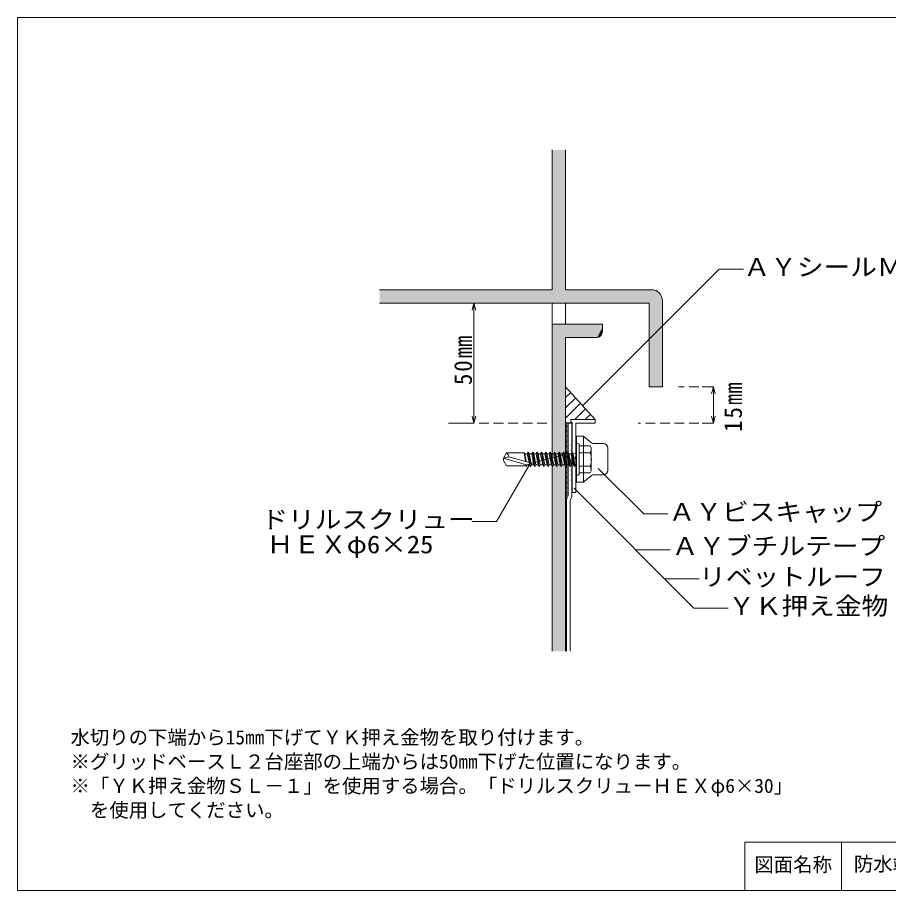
# Model space of a CAD drawing. Units: millimetres on the paper, with parts at other scales. Extents: x -135 to 135, y -94 to 92.
# Drawn here: x -135 to 44.7, y -88 to 92 of the extents above; entities that cross this region are included whole.
import ezdxf
from ezdxf.enums import TextEntityAlignment as Align

# ---------------------------------------------------------------- set-up
doc = ezdxf.new("R2010")
doc.units = ezdxf.units.MM
doc.linetypes.add('DASHED2', pattern=[3, 2, -1])
for name, color, linetype, lineweight in [('0-2_ハッチング', 7, 'Continuous', 9), ('1-1_記号', 5, 'Continuous', 9), ('1-2_ハッチング', 1, 'Continuous', 9), ('1-3_断熱材', 7, 'Continuous', 9), ('1-4_リベットルーフ', 3, 'Continuous', 9), ('1-6_アンカー類', 7, 'Continuous', 9), ('1-A_元図・躯体', 7, 'Continuous', 9), ('1-B_その他', 4, 'Continuous', 9), ('E-0', 7, 'Continuous', 9), ('F-F', 7, 'Continuous', 9)]:
    doc.layers.add(name, color=color, linetype=linetype, lineweight=lineweight)
for name, color, linetype in [('1-5_ＦＬ鋼板・ディスク', 7, 'Continuous'), ('1-9_下地鋼板', 9, 'Continuous'), ('E-E', 7, 'Continuous')]:
    doc.layers.add(name, color=color, linetype=linetype)
doc.styles.add('ＭＳ ゴシック', font='')
doc.styles.get('ＭＳ ゴシック').set_extended_font_data('MS Gothic')

# ---------------------------------------------------------------- blocks, each defined once
blk = doc.blocks.new('ﾋﾞｽｷｬｯﾌﾟ')
at = {"layer": '0-2_ハッチング'}
for p, q in [((0.9, 1.44), (-0.9, 1.44)), ((-1.3, 0.214), (-1.3, 1.04)), ((1.3, 0.214), (1.3, 1.04)), ((-1.8519, -0.5038), (-1.3481, 0.0838)), ((1.8519, -0.5038), (1.3481, 0.0838)), ((-1.9, -0.634), (-1.9, -1.16)), ((-1.8858, -0.56), (1.8858, -0.56)), ((1.9, -0.634), (1.9, -1.16)), ((-1.9, -1.16), (1.9, -1.16))]:
    blk.add_line(p, q, dxfattribs=at)
for centre, radius, start, end in [((-0.9, 1.04), 0.4, 90, 180), ((0.9, 1.04), 0.4, 0, 90), ((-1.5, 0.214), 0.2, 319.39871, 0), ((1.5, 0.214), 0.2, 180, 220.60129), ((-1.7, -0.634), 0.2, 139.39871, 180), ((1.7, -0.634), 0.2, 0, 40.60129)]:
    blk.add_arc(centre, radius, start, end, dxfattribs=at)

msp = doc.modelspace()

# ---------------------------------------------------------------- linework, layer by layer
at = {"layer": '1-1_記号', "color": 4}
for p, q in [((-21.931, 15.738), (-21.873, 15.796)), ((-21.931, 13.617), (-20.865, 14.683)), ((-21.931, 11.496), (-19.856, 13.57)), ((-21.931, 9.374), (-18.848, 12.457)), ((-20.051, 9.133), (-17.84, 11.344)), ((-20.887, 9.133), (-20.887, 8.41)), ((-20.887, 9.133), (-15.837, 9.133)), ((-17.93, 9.133), (-16.832, 10.231)), ((-21.931, 8.41), (-20.887, 8.41))]:
    msp.add_line(p, q, dxfattribs=at)
at = {"layer": '1-1_記号'}
for p, q in [((-21.931, -6.64), (-21.931, 8.36)), ((-21.931, 8.36), (-21.681, 8.36)), ((-21.931, 7.635), (-21.681, 7.885)), ((-21.681, -6.64), (-21.681, 8.36)), ((-21.931, 6.574), (-21.681, 6.824)), ((-21.931, 5.513), (-21.681, 5.763)), ((-21.931, 4.453), (-21.681, 4.703)), ((-21.931, 3.392), (-21.681, 3.642)), ((-21.931, 2.331), (-21.681, 2.581)), ((-21.931, 1.271), (-21.681, 1.521)), ((-21.931, 0.21), (-21.681, 0.46)), ((-21.931, -0.851), (-21.681, -0.601)), ((-21.931, -1.911), (-21.681, -1.661)), ((-21.931, -2.972), (-21.681, -2.722)), ((-21.931, -4.033), (-21.681, -3.783)), ((-21.931, -5.093), (-21.681, -4.843)), ((-21.931, -6.154), (-21.681, -5.904)), ((-21.681, -6.64), (-21.931, -6.64))]:
    msp.add_line(p, q, dxfattribs=at)
at = {"layer": '1-1_記号', "color": 4}
msp.add_lwpolyline([(-21.931, 8.41), (-21.931, 15.86), (-15.837, 9.133)], dxfattribs=at)
at = {"layer": '1-2_ハッチング'}
for p, q in [((-21.881, -38.68), (-21.881, -6.64)), ((-21.881, -6.64), (-21.831, -6.64)), ((-21.831, -38.68), (-21.831, -6.64))]:
    msp.add_line(p, q, dxfattribs=at)
at = {"layer": '1-3_断熱材'}
for p, q in [((-20.837, 9.083), (-15.837, 9.083)), ((-15.837, 9.083), (-15.837, 8.333)), ((-20.587, 8.483), (-20.587, 3.977)), ((-19.837, 8.333), (-15.837, 8.333)), ((-19.837, 8.333), (-19.837, 1.508)), ((-20.837, 3.833), (-20.587, 3.977)), ((-20.837, 3.833), (-20.587, 3.688)), ((-20.587, 3.688), (-20.587, 2.941)), ((-20.837, 2.797), (-20.587, 2.941)), ((-20.837, 2.797), (-20.587, 2.652)), ((-20.837, 1.761), (-20.587, 1.906)), ((-20.587, 2.652), (-20.587, 1.906)), ((-20.837, 1.761), (-20.587, 1.617)), ((-20.837, 0.725), (-20.587, 0.87)), ((-20.837, 0.725), (-20.587, 0.581)), ((-20.587, 1.617), (-20.587, 0.87)), ((-20.587, 0.581), (-20.587, -0.166)), ((-20.037, 1.208), (-19.837, 1.508)), ((-20.837, -0.31), (-20.587, -0.166)), ((-20.837, -0.31), (-20.587, -0.455)), ((-20.837, -1.346), (-20.587, -1.202)), ((-20.837, -1.346), (-20.587, -1.49)), ((-20.587, -0.455), (-20.587, -1.202)), ((-20.587, -1.49), (-20.587, -2.237)), ((-20.837, -2.382), (-20.587, -2.237)), ((-20.837, -2.382), (-20.587, -2.526)), ((-20.837, -3.417), (-20.587, -3.273)), ((-20.837, -3.417), (-20.587, -3.562)), ((-20.587, -2.526), (-20.587, -3.273)), ((-20.587, -3.562), (-20.587, -5.917)), ((-20.587, -5.917), (-19.837, -5.917))]:
    msp.add_line(p, q, dxfattribs=at)
for points in [[(-20.837, 9.083), (-20.837, 8.483), (-20.587, 8.483)], [(-20.037, 1.208), (-19.837, 0.908), (-19.837, -5.917)]]:
    msp.add_lwpolyline(points, dxfattribs=at)
at = {"layer": '1-4_リベットルーフ'}
for p, q in [((-21.431, 8.36), (-20.681, 8.36)), ((-21.431, -6.64), (-21.431, 8.36)), ((-20.681, -6.803), (-20.681, 8.36)), ((-21.431, -6.64), (-21.731, -7.302)), ((-20.681, -6.803), (-20.981, -7.464)), ((-21.731, -38.68), (-21.731, -7.302)), ((-20.981, -38.68), (-20.981, -7.464))]:
    msp.add_line(p, q, dxfattribs=at)
at = {"layer": '1-6_アンカー類'}
for p, q in [((-19.731, -2.266), (-19.731, 4.034)), ((-19.131, -2.266), (-19.131, 4.034)), ((-16.874, 3.655), (-19.131, 3.655)), ((-34.11, 2.209), (-34.731, 1.134)), ((-34.11, 2.209), (-30.524, 2.209)), ((-30.481, 2.284), (-30.524, 2.209)), ((-30.207, 0.471), (-30.481, 2.284)), ((-30.481, 2.284), (-30.337, 2.034)), ((-29.834, 2.034), (-30.337, 2.034)), ((-30.337, 2.034), (-30.039, 0.425)), ((-29.632, 2.384), (-29.834, 2.034)), ((-29.834, 2.034), (-29.487, 0.275)), ((-29.305, 0.226), (-29.632, 2.384)), ((-29.632, 2.384), (-29.43, 2.034)), ((-29.43, 2.034), (-28.976, -0.266)), ((-28.927, 2.034), (-29.43, 2.034)), ((-29.424, -0.047), (-21.319, 2.125)), ((-28.725, 2.384), (-28.927, 2.034)), ((-28.927, 2.034), (-28.473, -0.266)), ((-28.271, -0.616), (-28.725, 2.384)), ((-28.725, 2.384), (-28.523, 2.034)), ((-28.523, 2.034), (-28.069, -0.266)), ((-28.02, 2.034), (-28.523, 2.034)), ((-27.818, 2.384), (-28.02, 2.034)), ((-28.02, 2.034), (-27.566, -0.266)), ((-27.364, -0.616), (-27.818, 2.384)), ((-27.818, 2.384), (-27.616, 2.034)), ((-27.616, 2.034), (-27.162, -0.266)), ((-27.113, 2.034), (-27.616, 2.034)), ((-26.911, 2.384), (-27.113, 2.034)), ((-27.113, 2.034), (-26.659, -0.266)), ((-26.457, -0.616), (-26.911, 2.384)), ((-26.911, 2.384), (-26.709, 2.034)), ((-26.709, 2.034), (-26.255, -0.266)), ((-26.206, 2.034), (-26.709, 2.034)), ((-26.004, 2.384), (-26.206, 2.034)), ((-26.206, 2.034), (-25.752, -0.266)), ((-25.55, -0.616), (-26.004, 2.384)), ((-26.004, 2.384), (-25.802, 2.034)), ((-25.802, 2.034), (-25.348, -0.266)), ((-25.299, 2.034), (-25.802, 2.034)), ((-25.097, 2.384), (-25.299, 2.034)), ((-25.299, 2.034), (-24.845, -0.266)), ((-24.643, -0.616), (-25.097, 2.384)), ((-25.097, 2.384), (-24.895, 2.034)), ((-24.895, 2.034), (-24.441, -0.266)), ((-24.392, 2.034), (-24.895, 2.034)), ((-24.19, 2.384), (-24.392, 2.034)), ((-24.392, 2.034), (-23.938, -0.266)), ((-23.736, -0.616), (-24.19, 2.384)), ((-24.19, 2.384), (-23.988, 2.034)), ((-23.988, 2.034), (-23.534, -0.266)), ((-23.485, 2.034), (-23.988, 2.034)), ((-23.283, 2.384), (-23.485, 2.034)), ((-23.485, 2.034), (-23.031, -0.266)), ((-22.829, -0.616), (-23.283, 2.384)), ((-23.283, 2.384), (-23.081, 2.034)), ((-23.081, 2.034), (-22.627, -0.266)), ((-22.578, 2.034), (-23.081, 2.034)), ((-22.376, 2.384), (-22.578, 2.034)), ((-22.578, 2.034), (-22.124, -0.266)), ((-21.922, -0.616), (-22.376, 2.384)), ((-22.376, 2.384), (-22.174, 2.034)), ((-22.174, 2.034), (-21.72, -0.266)), ((-21.671, 2.034), (-21.217, -0.266)), ((-21.015, -0.616), (-21.469, 2.384)), ((-21.469, 2.384), (-21.267, 2.034)), ((-21.267, 2.034), (-20.813, -0.266)), ((-20.764, 2.034), (-21.267, 2.034)), ((-20.562, 2.384), (-20.764, 2.034)), ((-20.764, 2.034), (-20.31, -0.266)), ((-20.137, -0.566), (-20.562, 2.384)), ((-20.562, 2.384), (-20.36, 2.034)), ((-19.731, 2.111), (-20.36, 2.034)), ((-20.001, -0.329), (-20.36, 2.034)), ((-16.874, 2.269), (-19.131, 2.269)), ((-34.731, 1.134), (-33.666, 1.408)), ((-34.731, 1.134), (-30.972, 0.014)), ((-34.731, 0.634), (-34.731, 1.134)), ((-34.11, -0.441), (-34.731, 0.634)), ((-33.666, 1.408), (-29.231, 0.206)), ((-30.539, -0.104), (-30.972, 0.014)), ((-29.178, -0.616), (-29.287, 0.106)), ((-34.11, -0.441), (-30.119, -0.441)), ((-30.051, -0.558), (-30.119, -0.441)), ((-30.051, -0.558), (-30.105, -0.201)), ((-30.051, -0.558), (-29.883, -0.266)), ((-29.892, -0.224), (-29.883, -0.266)), ((-29.178, -0.616), (-29.38, -0.266)), ((-29.178, -0.616), (-28.976, -0.266)), ((-28.271, -0.616), (-28.069, -0.266)), ((-27.566, -0.266), (-28.069, -0.266)), ((-27.364, -0.616), (-27.566, -0.266)), ((-27.364, -0.616), (-27.162, -0.266)), ((-26.659, -0.266), (-27.162, -0.266)), ((-26.457, -0.616), (-26.659, -0.266)), ((-26.457, -0.616), (-26.255, -0.266)), ((-25.752, -0.266), (-26.255, -0.266)), ((-25.55, -0.616), (-25.752, -0.266)), ((-25.55, -0.616), (-25.348, -0.266)), ((-24.845, -0.266), (-25.348, -0.266)), ((-24.643, -0.616), (-24.845, -0.266)), ((-24.643, -0.616), (-24.441, -0.266)), ((-23.938, -0.266), (-24.441, -0.266)), ((-23.736, -0.616), (-23.938, -0.266)), ((-23.736, -0.616), (-23.534, -0.266)), ((-23.031, -0.266), (-23.534, -0.266)), ((-22.829, -0.616), (-23.031, -0.266)), ((-22.829, -0.616), (-22.627, -0.266)), ((-22.124, -0.266), (-22.627, -0.266)), ((-21.922, -0.616), (-22.124, -0.266)), ((-21.922, -0.616), (-21.72, -0.266)), ((-21.217, -0.266), (-21.72, -0.266)), ((-21.015, -0.616), (-21.217, -0.266)), ((-21.015, -0.616), (-20.813, -0.266)), ((-20.31, -0.266), (-20.813, -0.266)), ((-20.137, -0.566), (-20.31, -0.266)), ((-20.137, -0.566), (-20.001, -0.329)), ((-20.001, -0.329), (-19.731, -0.336)), ((-16.874, -0.502), (-19.131, -0.502)), ((-16.631, -1.466), (-16.874, -1.888)), ((-16.874, -1.888), (-19.131, -1.888))]:
    msp.add_line(p, q, dxfattribs=at)
for points in [[(-16.631, -1.466), (-16.631, 3.234), (-16.874, 3.655)], [(-21.469, 2.384), (-21.671, 2.034), (-22.174, 2.034)], [(-29.424, -0.047), (-29.38, -0.266), (-29.883, -0.266)], [(-28.271, -0.616), (-28.473, -0.266), (-28.976, -0.266)]]:
    msp.add_lwpolyline(points, dxfattribs=at)
for centre, radius, start, end in [((-19.431, 3.634), 0.5, 53.1301, 126.8699), ((-34.574, 1.428), 0.908, 358.74177, 59.28175), ((-17.739, 2.962), 1.108, 321.31094, 359.98344), ((-20.699, 0.884), 4.069, 340.08816, 19.91184), ((-29.907, 0.522), 0.747, 256.96073, 334.94524), ((-29.639, 2.899), 3.135, 253.32943, 261.99618), ((-17.739, -1.195), 1.108, 0.01656, 38.68906), ((-19.431, -1.866), 0.5, 233.1301, 306.8699)]:
    msp.add_arc(centre, radius, start, end, dxfattribs=at)
at = {"layer": '1-9_下地鋼板'}
for points in [[(-24.731, 64.692), (-21.981, 64.692), (-24.731, 35.86), (-21.981, 35.86)], [(-60.305, 33.11), (-3.552, 35.764), (-4.231, 35.86)], [(-60.305, 33.11), (-4.231, 35.86), (-60.305, 35.86)], [(-60.305, 33.11), (-3.215, 35.638), (-3.552, 35.764)], [(-60.305, 33.11), (-2.934, 35.427), (-3.215, 35.638)], [(-60.305, 33.11), (-2.701, 35.268), (-2.934, 35.427)], [(-60.305, 33.11), (-2.542, 35.101), (-2.701, 35.268)], [(-60.305, 33.11), (-2.36, 34.852), (-2.542, 35.101)], [(-60.305, 33.11), (-2.245, 34.684), (-2.36, 34.852)], [(-60.305, 33.11), (-2.114, 34.398), (-2.245, 34.684)], [(-60.305, 33.11), (-2.044, 34.117), (-2.114, 34.398)], [(-60.305, 33.11), (-1.977, 33.637), (-2.044, 34.117)], [(-60.305, 33.11), (-4.731, 33.11), (-1.977, 33.637)], [(-4.731, 33.11), (-4.731, 15.86), (-4.731, 33.11), (-1.981, 33.67)], [(-4.731, 15.86), (-1.981, 15.86), (-1.981, 33.67)], [(-15.435, 26.02), (-14.303, 28.76), (-24.731, 28.76)], [(-24.731, 28.76), (-24.731, -38.68), (-21.981, 26.01)], [(-24.731, 28.76), (-21.981, 26.01), (-15.435, 26.02)], [(-15.435, 26.02), (-14.309, 28.489), (-14.303, 28.76)], [(-15.435, 26.02), (-14.314, 28.129), (-14.309, 28.489)], [(-15.435, 26.02), (-14.29, 27.493), (-14.314, 28.129)], [(-15.435, 26.02), (-14.318, 27.212), (-14.29, 27.493)], [(-15.435, 26.02), (-14.466, 26.715), (-14.318, 27.212)], [(-24.731, -38.68), (-21.981, -38.68), (-21.981, 26.01)], [(-15.435, 26.02), (-14.712, 26.406), (-14.466, 26.715)], [(-15.435, 26.02), (-14.901, 26.224), (-14.712, 26.406)], [(-15.435, 26.02), (-15.231, 26.097), (-14.901, 26.224)]]:
    msp.add_solid(points, dxfattribs=at)
at = {"layer": '1-A_元図・躯体'}
for p, q in [((-24.731, 64.692), (-24.731, 35.86)), ((-21.981, 35.86), (-21.981, 64.692)), ((-60.305, 35.86), (-24.731, 35.86)), ((-21.981, 35.86), (-4.231, 35.86)), ((-60.305, 33.11), (-4.731, 33.11)), ((-24.731, 33.11), (-24.731, -38.68)), ((-21.981, 28.76), (-21.981, 33.11)), ((-4.731, 15.86), (-4.731, 33.11)), ((-1.981, 15.86), (-1.981, 33.61)), ((-24.731, 28.76), (-14.303, 28.76)), ((-14.303, 28.76), (-14.303, 27.385)), ((-21.981, -38.68), (-21.981, 26.01)), ((-15.428, 26.01), (-21.981, 26.01)), ((-1.981, 15.86), (-4.731, 15.86))]:
    msp.add_line(p, q, dxfattribs=at)
for centre, radius, start, end in [((-4.231, 33.61), 2.25, 0, 90), ((-15.706, 27.385), 1.403, 281.4214, 360)]:
    msp.add_arc(centre, radius, start, end, dxfattribs=at)
at = {"layer": '1-B_その他'}
for p, q in [((-40.85, 33.11), (-46.087, 33.11)), ((-40.85, 33.11), (-41.239, 31.661)), ((-40.85, 8.36), (-40.85, 33.11)), ((-40.85, 33.11), (-40.462, 31.661)), ((8.539, 15.86), (6.201, 15.86)), ((8.539, 15.86), (8.151, 14.411)), ((8.539, 8.36), (8.539, 15.86)), ((8.539, 15.86), (8.928, 14.411)), ((-40.85, 8.36), (-41.239, 9.809)), ((-40.85, 8.36), (-40.462, 9.809)), ((8.539, 8.36), (8.151, 9.809)), ((8.539, 8.36), (8.928, 9.809)), ((-40.85, 8.36), (-46.087, 8.36)), ((8.539, 8.36), (6.201, 8.36))]:
    msp.add_line(p, q, dxfattribs=at)
at = {"layer": '1-B_その他', "color": 7, "linetype": 'DASHED2'}
for p, q in [((8.539, 15.86), (1.366, 15.86)), ((-25.778, 8.36), (-46.532, 8.36)), ((8.539, 8.36), (-6.981, 8.36))]:
    msp.add_line(p, q, dxfattribs=at)
at = {"layer": 'E-0'}
for p, q in [((-20.2, -5.02), (4.542, -29.761)), ((-7.458, -17.761), (-0.387, -17.761)), ((-1.458, -23.761), (5.613, -23.761)), ((4.542, -29.761), (11.613, -29.761))]:
    msp.add_line(p, q, dxfattribs=at)
for points in [[(-18.463, 11.901), (9.766, 40.13), (14.766, 40.13)], [(-29.271, 0.042), (-36.18, -11.925), (-41.18, -11.925)], [(-15.195, -0.973), (-5.824, -10.344), (-0.824, -10.344)]]:
    msp.add_lwpolyline(points, dxfattribs=at)
at = {"layer": 'F-F'}
for p, q in [((-135, 92), (-135, -88)), ((15, -88), (15, -78)), ((135, -78), (15, -78)), ((35, -88), (35, -78))]:
    msp.add_line(p, q, dxfattribs=at)
msp.add_lwpolyline([(-135, 92), (135, 92), (135, -88), (-135, -88)], dxfattribs=at)

# ---------------------------------------------------------------- block references
at = {"layer": '1-5_ＦＬ鋼板・ディスク', "xscale": 2.5, "yscale": 2.5, "rotation": 270}
msp.add_blockref('ﾋﾞｽｷｬｯﾌﾟ', (-16.822, 0.934), dxfattribs=at)

# ---------------------------------------------------------------- texts
at = {"layer": '1-B_その他', "color": 7, "char_height": 3.666, "attachment_point": 7, "rotation": 90, "style": 'ＭＳ ゴシック'}
for s, insert in [('\\T1.16;\\W0.95;50㎜', (-41.212, 16.203)), ('\\T1.16;\\W0.95;15㎜', (14.483, 6.557))]:
    msp.add_mtext(s, dxfattribs=dict(at, insert=insert))
at = {"layer": 'E-0', "style": 'ＭＳ ゴシック', "width": 1.1}
for s, p in [('ＡＹシールＭＳ－１', (14.766, 37.63)), ('ＡＹビスキャップ', (-0.675, -12.878)), ('ドリルスクリュー', (-84.68, -14.425)), ('ＨＥＸφ6×25', (-83.591, -19.575)), ('ＡＹブチルテープ', (-0.036, -19.906)), ('リベットルーフ', (5.613, -26.261)), ('ＹＫ押え金物', (11.613, -32.261))]:
    msp.add_text(s, height=3.666, dxfattribs=at).set_placement(p, align=Align.BOTTOM_LEFT)
at = {"layer": 'E-0', "style": 'ＭＳ ゴシック'}
for s, p in [('水切りの下端から15㎜下げてＹＫ押え金物を取り付けます。', (-124.059, -58.759)), ('※グリッドベースＬ２台座部の上端からは50㎜下げた位置になります。', (-124.059, -63.759)), ('※「ＹＫ押え金物ＳＬ－１」を使用する場合。「ドリルスクリューＨＥＸφ6×30」', (-124.059, -68.759)), ('\u3000を使用してください。', (-124.059, -73.759))]:
    msp.add_text(s, height=2.933, dxfattribs=at).set_placement(p, align=Align.BOTTOM_LEFT)
at = {"layer": 'E-E', "style": 'ＭＳ ゴシック'}
for s, p in [('図面名称', (17, -85)), ('防水端末部の納まり図例', (37.521, -84.873))]:
    msp.add_text(s, height=2.933, dxfattribs=at).set_placement(p, align=Align.BOTTOM_LEFT)

doc.saveas('drawing.dxf')
